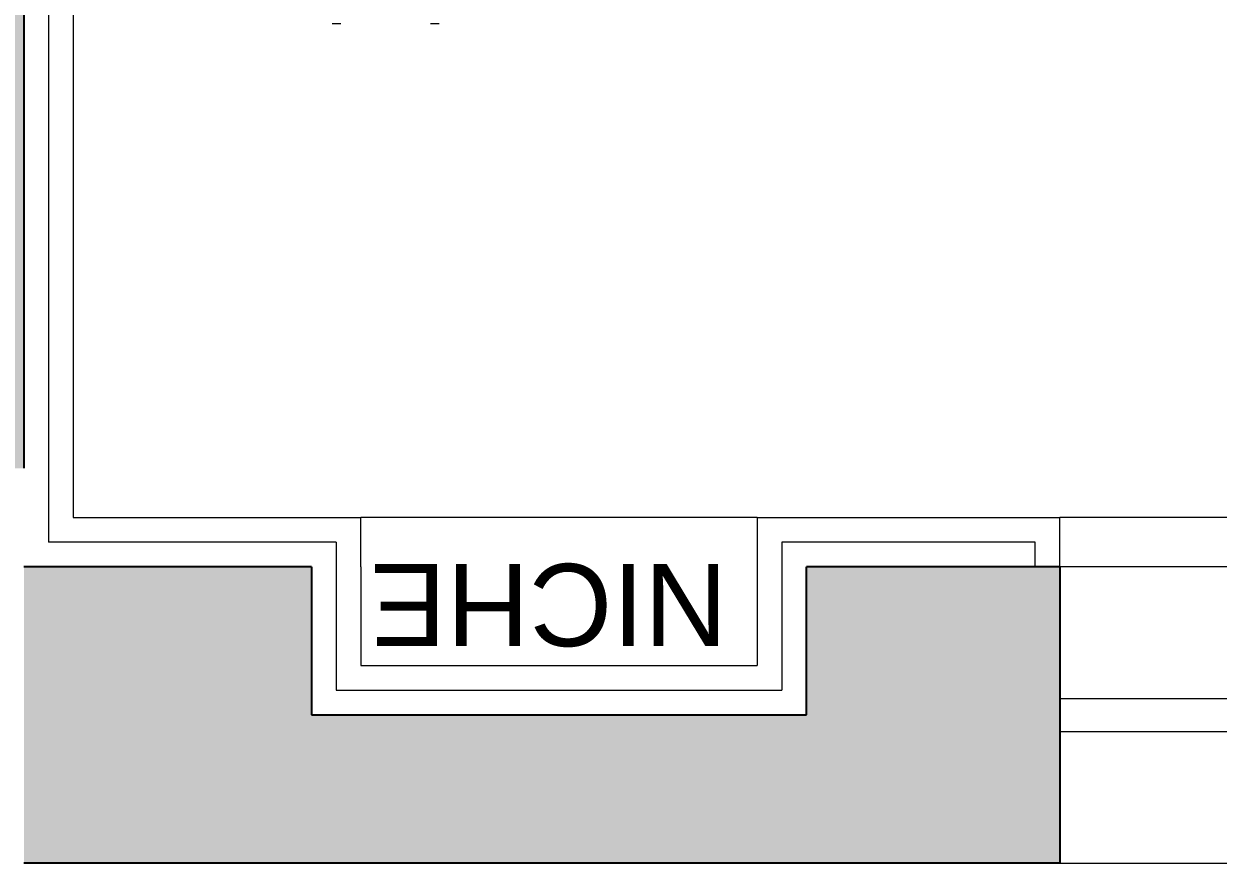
# Model space of a CAD drawing. Header units: inches. Extents: x 211391 to 214260, y -106888 to -102532.
# Drawn here: x 212213.19 to 212249.5, y -104794.04 to -104768.54 of the extents above; entities that cross this region are included whole.
import ezdxf

# ---------------------------------------------------------------- set-up
doc = ezdxf.new("R2010")
doc.units = ezdxf.units.IN
doc.header["$MEASUREMENT"] = 0
for name, color, linetype, lineweight in [('FIXTURES', 8, 'Continuous', 9), ('HATCH', 251, 'Continuous', 13), ('STONE', 1, 'Continuous', 18), ('TEXT', 3, 'Continuous', 9), ('WALL', 5, 'Continuous', 25), ('window', 1, 'Continuous', 18)]:
    doc.layers.add(name, color=color, linetype=linetype, lineweight=lineweight)
doc.styles.add('style5', font='arial.ttf', dxfattribs={"height": 9})

# ---------------------------------------------------------------- blocks, each defined once
blk = doc.blocks.new('ETJHTEj')
at = {"layer": 'FIXTURES', "color": 252, "extrusion": (-2.05085e-07, 7.76119e-08, 1)}
for p, q in [((1144.103, 548.881, 0), (1144.103, 548.62, 0)), ((1144.103, 545.886, 0), (1144.103, 545.625, 0))]:
    blk.add_line(p, q, dxfattribs=at)
blk = doc.blocks.new('GY')
at = {"layer": 'STONE'}
for p, q in [((210088.147, -104594.237), (210088.147, -104703.737)), ((210088.897, -104594.987), (210088.897, -104702.987)), ((210088.897, -104702.987), (210097.647, -104702.987)), ((210097.647, -104704.487), (210097.647, -104702.987)), ((210109.697, -104702.987), (210097.647, -104702.987)), ((210109.697, -104702.987), (210118.897, -104702.987)), ((210109.697, -104702.987), (210109.697, -104704.487)), ((210118.897, -104704.487), (210118.897, -104702.987)), ((210166.897, -104702.987), (210118.897, -104702.987)), ((210096.897, -104703.737), (210088.147, -104703.737)), ((210096.897, -104703.737), (210096.897, -104704.487)), ((210118.147, -104703.737), (210110.447, -104703.737)), ((210110.447, -104703.737), (210110.447, -104708.237)), ((210118.147, -104704.487), (210118.147, -104703.737)), ((210096.897, -104704.487), (210096.897, -104708.237)), ((210097.647, -104704.487), (210097.647, -104707.487)), ((210109.697, -104704.487), (210109.697, -104707.487)), ((210118.897, -104704.487), (210118.147, -104704.487)), ((210097.647, -104707.487), (210109.697, -104707.487)), ((210096.897, -104708.237), (210110.447, -104708.237))]:
    blk.add_line(p, q, dxfattribs=at)
at = {"layer": 'FIXTURES', "xscale": -1, "rotation": 270}
blk.add_blockref('ETJHTEj', (209551.144, -105832.09), dxfattribs=at)
at = {"layer": 'TEXT', "insert": (210103.351, -104706.895), "char_height": 2.5, "width": 19.60533, "attachment_point": 2, "rotation": 180, "style": 'style5'}
blk.add_mtext('\\A1;NICHE', dxfattribs=at)

msp = doc.modelspace()

# ---------------------------------------------------------------- hatches: boundary and pattern name
at = {"layer": 'HATCH', "ltscale": 15}
h = msp.add_hatch(color=256, dxfattribs=at)
h.dxf.hatch_style = 1
h.paths.add_polyline_path([(212213.188, -104674.041), (212249.188, -104674.041), (212249.188, -104665.041), (212213.188, -104665.041), (212213.188, -104650.015), (212204.188, -104650.015), (212204.188, -104782.041), (212213.188, -104782.041)])
h = msp.add_hatch(color=256, dxfattribs=at)
h.dxf.hatch_style = 1
h.paths.add_polyline_path([(212244.688, -104785.041), (212243.938, -104785.041), (212236.988, -104785.041), (212236.988, -104789.541), (212221.938, -104789.541), (212221.938, -104785.041), (212213.188, -104785.041), (212213.188, -104794.041), (212244.688, -104794.041)])

# ---------------------------------------------------------------- linework, layer by layer
at = {"layer": 'WALL', "ltscale": 20}
for p, q in [((212213.188, -104674.041), (212213.188, -104782.041)), ((212221.938, -104785.041), (212213.188, -104785.041)), ((212244.688, -104785.041), (212244.688, -104794.041)), ((212244.688, -104794.041), (212213.188, -104794.041))]:
    msp.add_line(p, q, dxfattribs=at)
at = {"layer": 'WALL', "ltscale": 25}
for p, q in [((212221.938, -104785.041), (212221.938, -104789.541)), ((212236.988, -104789.541), (212236.988, -104785.041)), ((212244.688, -104785.041), (212236.988, -104785.041)), ((212221.938, -104789.541), (212236.988, -104789.541))]:
    msp.add_line(p, q, dxfattribs=at)
at = {"layer": 'window', "ltscale": 20}
for p, q in [((212244.688, -104789.041), (212292.688, -104789.041)), ((212244.688, -104790.041), (212292.688, -104790.041))]:
    msp.add_line(p, q, dxfattribs=at)
for points in [[(212292.688, -104785.041), (212244.688, -104785.041)], [(212244.688, -104794.041), (212292.688, -104794.041)]]:
    msp.add_lwpolyline(points, dxfattribs=at)

# ---------------------------------------------------------------- block references
at = {"layer": 'TEXT', "ltscale": 10}
msp.add_blockref('GY', (2125.791, -80.554), dxfattribs=at)

doc.saveas('drawing.dxf')
